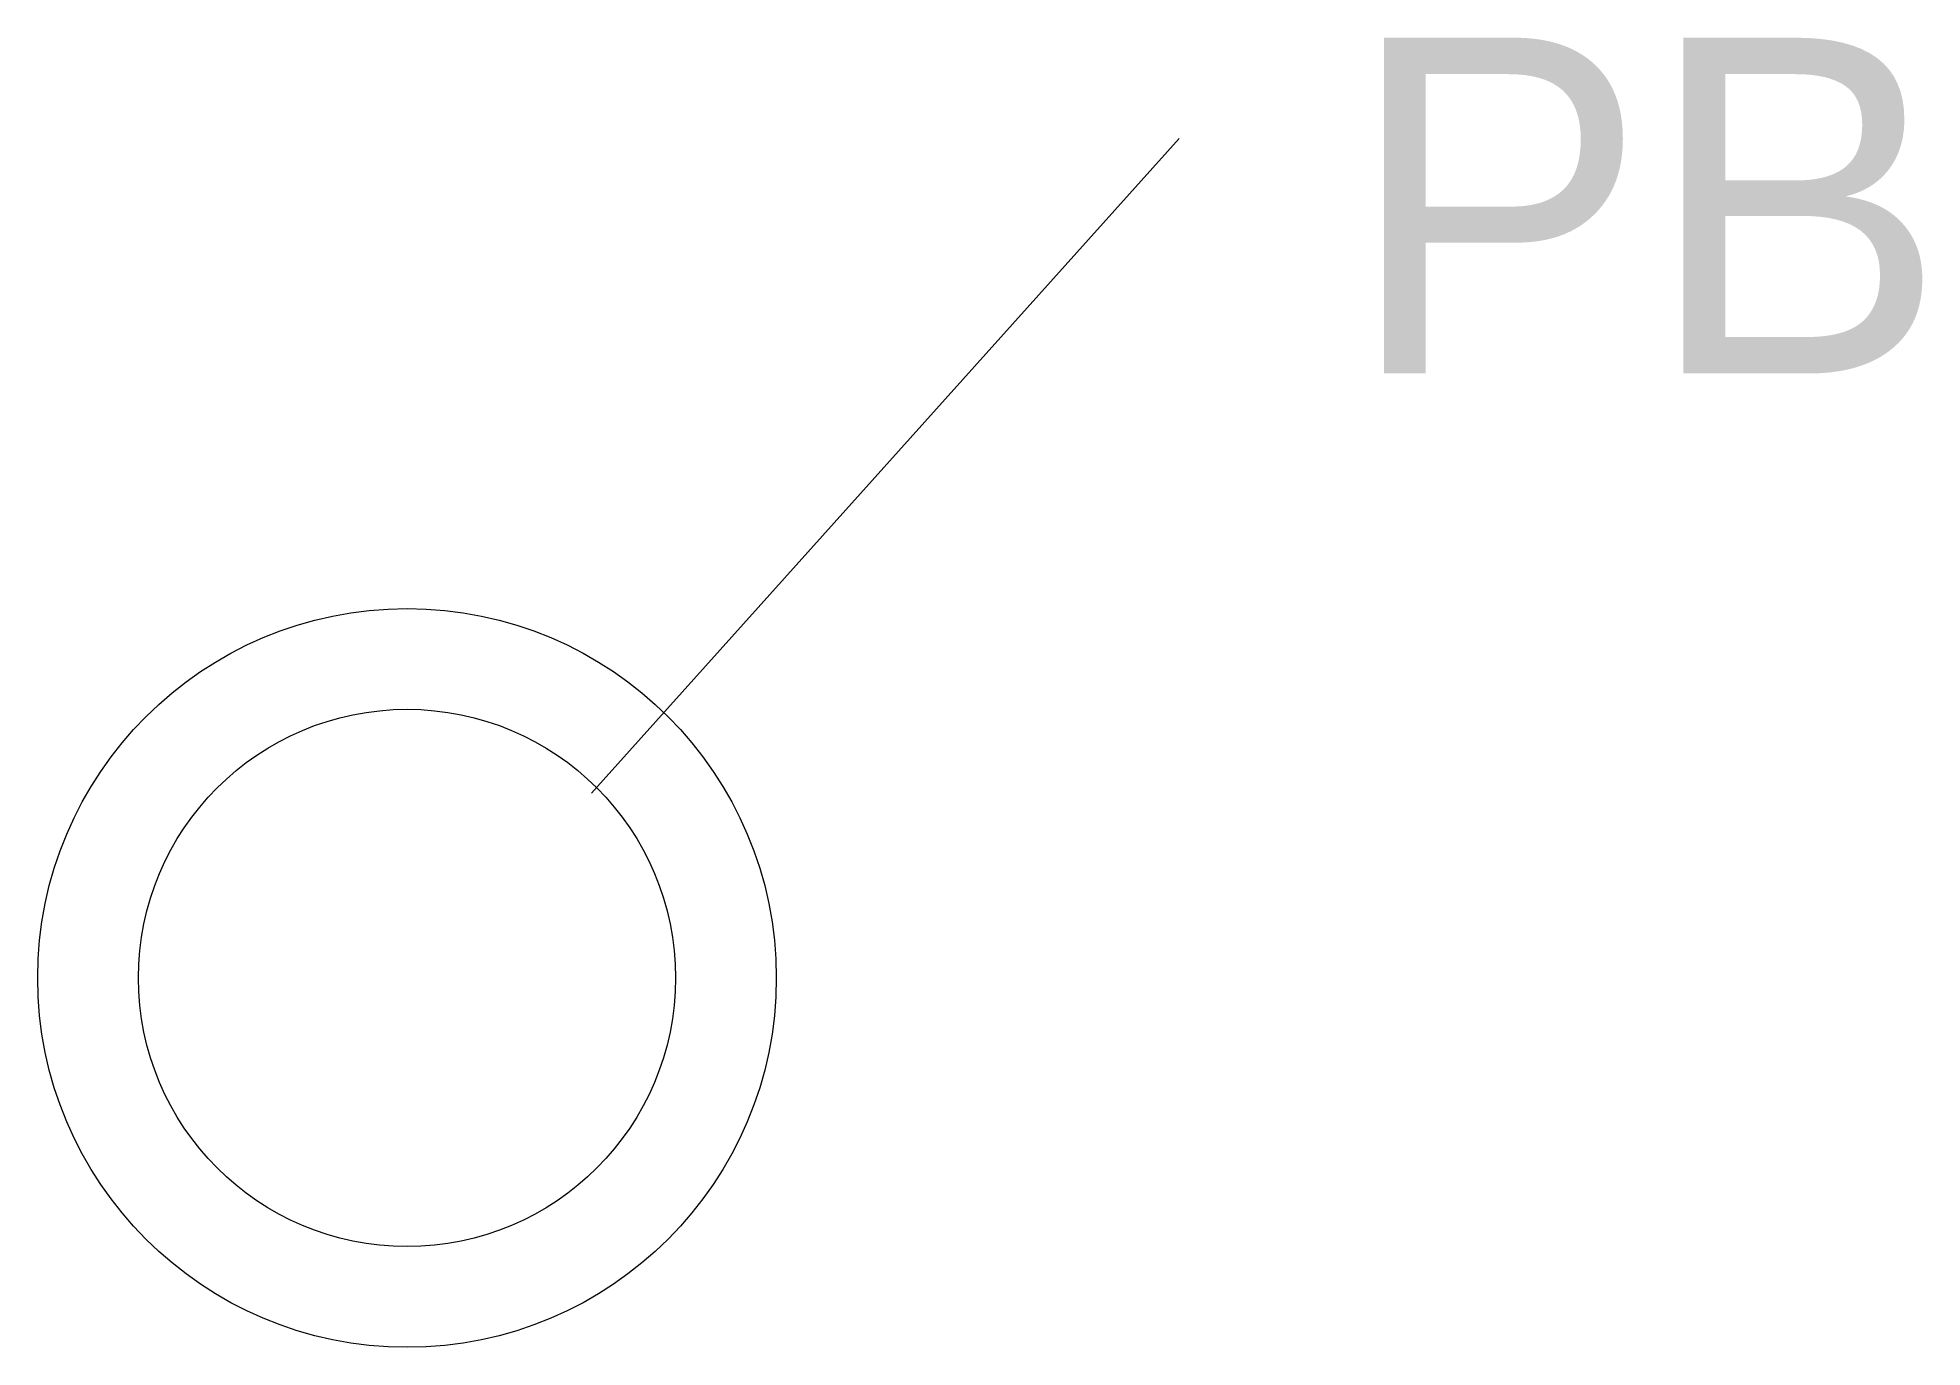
# Model space of a CAD drawing. Header units: millimetres. Extents: x -110 to 451, y -110 to 280.
import ezdxf

# ---------------------------------------------------------------- set-up
doc = ezdxf.new("R2010")
doc.units = ezdxf.units.MM
doc.layers.add('E-POWR', color=7, linetype='Continuous', lineweight=20, true_color=0x735c76)

# ---------------------------------------------------------------- blocks, each defined once
blk = doc.blocks.new('205_ELECTRICAL_LIGHTING_SYMBOLS_PUSH_BUTTON_SWITCH')
at = {"layer": 'E-POWR'}
blk.add_lwpolyline([(55, 55), (230, 250)], dxfattribs=at)
for radius in [110, 80]:
    blk.add_circle((0, 0), radius, dxfattribs=at)
blk.add_text('PB', height=100, dxfattribs=at).set_placement((280, 180))

msp = doc.modelspace()

# ---------------------------------------------------------------- block references
msp.add_blockref('205_ELECTRICAL_LIGHTING_SYMBOLS_PUSH_BUTTON_SWITCH', (0, 0))

doc.saveas('drawing.dxf')
